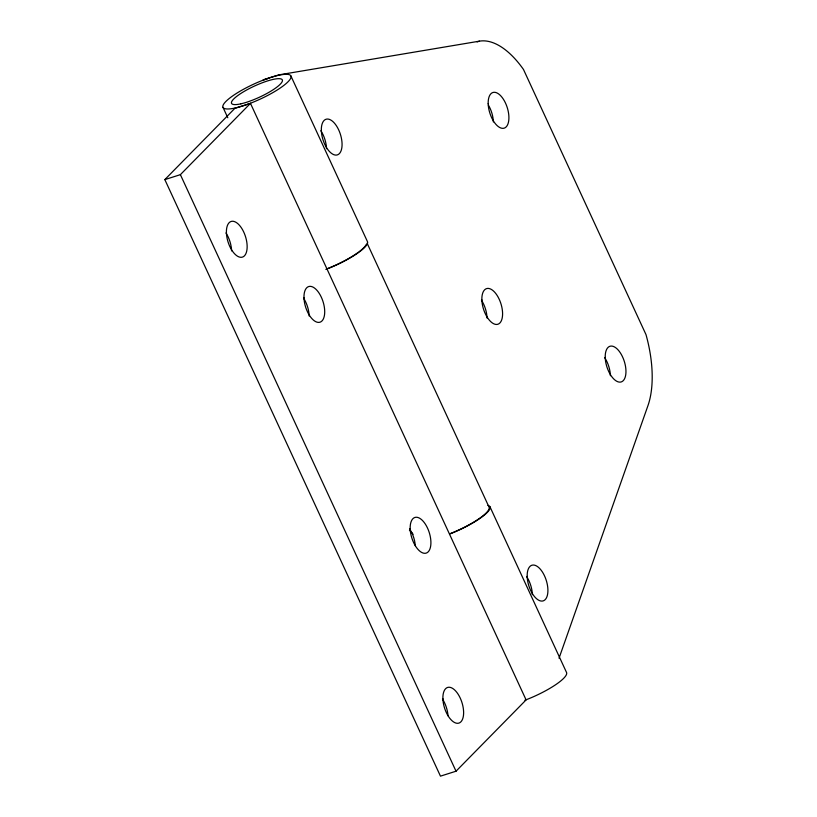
<?xml version="1.0" encoding="UTF-8"?>
<svg xmlns="http://www.w3.org/2000/svg" width="817" height="817" viewBox="0 0 817 817"><rect width="100%" height="100%" fill="white"/><g stroke="black" fill="none" stroke-linecap="round" stroke-linejoin="round"><path stroke-width="1.23" d="M559.032 658.216L647.932 405.702A88.726 43.291 72.4 0 0 645.992 334.602L523.483 69.476A88.726 43.291 72.4 0 0 479.487 41.156L278.73 74.898L263.176 79.841L266.934 79.208M164.83 179.607L234.898 108.304L250.462 103.361L526.097 699.903L456.029 771.207L440.465 776.15L164.83 179.607L180.383 174.664L250.462 103.361M477.097 41.912L479.487 41.156M413.065 534.277L411.247 531.928A18.709 9.13 72.4 0 0 409.45 530.274M409.766 529.038L411.993 533.092A18.709 9.13 72.4 0 1 415.302 545.787M290.893 75.94L367.466 241.648A37.408 8.16 -24.8 0 1 325.84 269.396M489.965 506.775L566.538 672.483A37.408 8.16 -24.8 0 1 524.912 700.23M367.088 243.16L489.056 507.132A36.888 8.047 -24.8 0 1 450.167 533.664M222.98 107.323L227.8 117.75M180.383 174.664L456.029 771.207M320.928 130.832A18.709 9.13 72.4 0 1 326.514 148.684M488.362 105.036A18.709 9.13 72.4 0 1 493.356 121.937M604.815 357.856A18.709 9.13 72.4 0 1 610.401 375.708M526.781 576.822A18.709 9.13 72.4 0 1 532.357 594.674M481.458 300.196A18.709 9.13 72.4 0 1 487.034 318.048M487.923 505.396A37.408 8.16 -24.8 0 1 450.524 533.685M442.477 699.035A18.709 9.13 72.4 0 1 448.002 715.784M303.567 298.144A18.709 9.13 72.4 0 1 309.153 315.995M226.013 233.039A18.709 9.13 72.4 0 1 231.589 250.89M366.282 244.426A36.888 8.047 -24.8 0 1 359.133 251.707M358.316 252.3A36.888 8.047 -24.8 0 1 327.658 268.538M321.336 130.393A18.709 9.13 72.4 0 0 337.288 154.913A18.709 9.13 72.4 0 0 336.492 125.889A18.709 9.13 72.4 0 0 321.336 130.393M488.178 103.647A18.709 9.13 72.4 0 0 504.13 128.167A18.709 9.13 72.4 0 0 503.333 99.143A18.709 9.13 72.4 0 0 488.178 103.647M605.223 357.417A18.709 9.13 72.4 0 0 621.175 381.947A18.709 9.13 72.4 0 0 620.379 352.913A18.709 9.13 72.4 0 0 605.223 357.417M481.856 299.747A18.709 9.13 72.4 0 0 497.808 324.278A18.709 9.13 72.4 0 0 497.012 295.254A18.709 9.13 72.4 0 0 481.856 299.747M527.179 576.373A18.709 9.13 72.4 0 0 543.131 600.904A18.709 9.13 72.4 0 0 542.335 571.88A18.709 9.13 72.4 0 0 527.179 576.373M240.79 103.851A27.972 6.107 -24.8 0 0 282.131 81.731A27.972 6.107 -24.8 0 0 247.888 89.319A27.972 6.107 -24.8 0 0 240.79 103.851M235.347 107.967A37.408 8.16 -24.8 0 0 290.627 78.391A37.408 8.16 -24.8 0 0 244.845 88.542A37.408 8.16 -24.8 0 0 235.347 107.967M442.885 698.596A18.709 9.13 72.4 0 0 458.827 723.127A18.709 9.13 72.4 0 0 458.041 694.093A18.709 9.13 72.4 0 0 442.885 698.596M410.175 528.599A18.709 9.13 72.4 0 0 426.127 553.129A18.709 9.13 72.4 0 0 425.33 524.095A18.709 9.13 72.4 0 0 410.175 528.599M303.975 297.705A18.709 9.13 72.4 0 0 319.927 322.225A18.709 9.13 72.4 0 0 319.13 293.201A18.709 9.13 72.4 0 0 303.975 297.705M226.411 232.6A18.709 9.13 72.4 0 0 242.363 257.13A18.709 9.13 72.4 0 0 241.566 228.096A18.709 9.13 72.4 0 0 226.411 232.6"/></g></svg>
